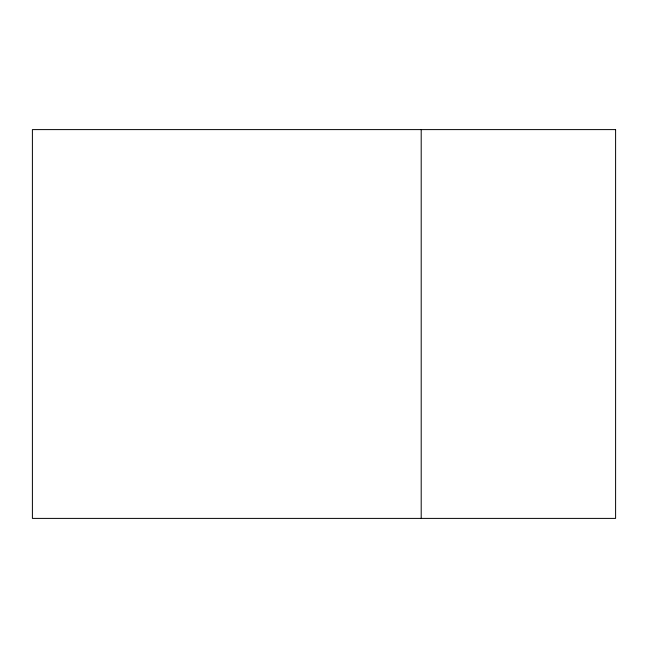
<?xml version="1.0" encoding="UTF-8"?>
<svg xmlns="http://www.w3.org/2000/svg" width="648" height="648" viewBox="0 0 648 648"><rect width="100%" height="100%" fill="white"/><g stroke="black" fill="none" stroke-linecap="round" stroke-linejoin="round"><path stroke-width="0.97" d="M421.2 129.6L421.2 518.4M615.6 129.6L32.4 129.6L32.4 518.4L615.6 518.4L615.6 129.6"/></g></svg>
